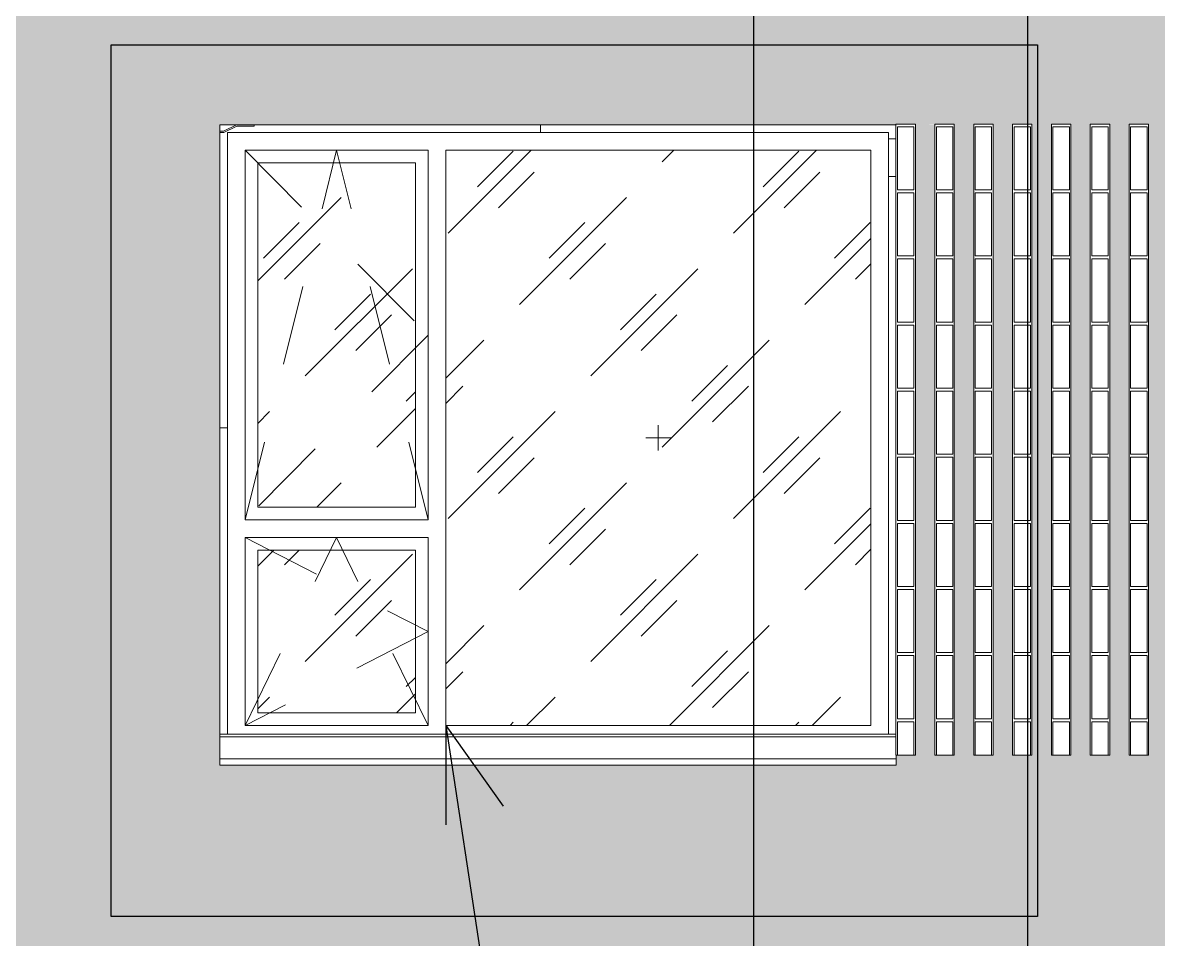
# Model space of a CAD drawing. Header units: millimetres. Extents: x 3914 to 319671, y -18248 to 19136.
# Drawn here: x 64822 to 69322, y 4273 to 7905 of the extents above; entities that cross this region are included whole.
import ezdxf

# ---------------------------------------------------------------- set-up
doc = ezdxf.new("R2010")
doc.units = ezdxf.units.MM
doc.linetypes.add('Штрих', pattern=[635, 317.5, -317.5])
for name, color, linetype, lineweight in [('A-GENM', 7, 'Continuous', 9), ('A-GLAZ', 7, 'Continuous', 9), ('A-GLAZ-1', 7, 'Continuous', 5), ('A-GLAZ-2', 7, 'Штрих', 5), ('A-WALL', 7, 'Continuous', 5), ('A-WALL-PATT', 7, 'Continuous', 5), ('I-WALL', 7, 'Continuous', 5)]:
    doc.layers.add(name, color=color, linetype=linetype, lineweight=lineweight)
pattern_1 = [(45, (66990.3, 100), (-282.8427, 282.8427), [200, -600]), (45, (66790.3, 0), (-282.8427, 282.8427), [600, -200]), (45, (67190.3, -100), (-282.8427, 282.8427), [200, -600])]

# ---------------------------------------------------------------- blocks, each defined once
blk = doc.blocks.new('Окно_СКБ_2Ст_БезПР - ОК-15__л__2680х2500_h__Кабинет учителей-36012675-АР2_ТР1_Фасад 1-___')
at = {"layer": 'A-GLAZ-1'}
h = blk.add_hatch(dxfattribs=at)
h.set_pattern_fill('FP_27', color=256, style=0, pattern_type=2)
h.set_pattern_definition(pattern_1)
h.paths.add_polyline_path([(27304.7, 5120), (28989.7, 5120), (28989.7, 7400), (27304.7, 7400), (27304.7, 5126.2)], flags=0)
h = blk.add_hatch(dxfattribs=at)
h.set_pattern_fill('FP_27', color=256, style=0, pattern_type=2)
h.set_pattern_definition(pattern_1)
h.paths.add_polyline_path([(27184.7, 5985), (27184.7, 7350), (26559.7, 7350), (26559.7, 5985), (26637.1, 5985)], flags=0)
h = blk.add_hatch(dxfattribs=at)
h.set_pattern_fill('FP_27', color=256, style=0, pattern_type=2)
h.set_pattern_definition(pattern_1)
h.paths.add_polyline_path([(27184.7, 5170), (27184.7, 5815), (26559.7, 5815), (26559.7, 5170), (27020.1, 5170)], flags=0)
for p, q in [((26409.7, 7500), (26409.7, 5002.5)), ((29089, 7500), (26409.7, 7500)), ((26439.7, 5085), (26439.7, 7470)), ((26439.7, 7470), (29059.7, 7470)), ((29059.7, 7470), (29059.7, 5085)), ((26509.7, 7400), (26509.7, 5935)), ((26509.7, 7400), (27234.7, 7400)), ((27234.7, 7400), (27234.7, 5935)), ((27304.7, 5120), (27304.7, 7400)), ((27304.7, 7400), (28989.7, 7400)), ((28989.7, 5120), (28989.7, 7400)), ((26559.7, 7350), (26559.7, 5985)), ((26559.7, 7350), (27184.7, 7350)), ((27184.7, 5985), (27184.7, 7350)), ((28147.2, 6310), (28147.2, 6210)), ((28197.2, 6260), (28097.2, 6260)), ((26559.7, 5985), (27184.7, 5985)), ((27234.7, 5935), (26509.7, 5935)), ((26509.7, 5865), (26509.7, 5120)), ((26509.7, 5865), (27234.7, 5865)), ((27234.7, 5865), (27234.7, 5120)), ((26559.7, 5815), (26559.7, 5170)), ((26559.7, 5815), (27184.7, 5815)), ((27184.7, 5170), (27184.7, 5815)), ((26559.7, 5170), (27184.7, 5170)), ((26509.7, 5120), (27234.7, 5120)), ((27304.7, 5120), (28989.7, 5120))]:
    blk.add_line(p, q, dxfattribs=at)
at = {"layer": 'A-GLAZ-2'}
for p, q in [((26509.7, 5935), (26872.2, 7400)), ((26509.7, 7400), (27234.7, 6667.5)), ((27234.7, 5935), (26872.2, 7400)), ((27234.7, 6667.5), (26509.7, 5935)), ((26509.7, 5120), (26872.2, 5865)), ((26509.7, 5865), (27234.7, 5492.5)), ((27234.7, 5120), (26872.2, 5865)), ((27234.7, 5492.5), (26509.7, 5120))]:
    blk.add_line(p, q, dxfattribs=at)
blk = doc.blocks.new('WNW_Отлив - Отлив_металлический-V197-АР2_ТР1_Фасад 1-___')
at = {"layer": 'A-GLAZ-1'}
for p, q in [((29089, 5085), (26409.7, 5085)), ((29089, 5075), (26409.7, 5075)), ((26409.7, 4988), (26409.7, 5002.5)), ((29089.7, 5001.8), (29089.7, 4988)), ((26409.7, 4963), (26409.7, 4988)), ((26409.7, 4988), (29089.7, 4988)), ((29089.7, 4963), (26409.7, 4963)), ((29089.7, 4988), (29089.7, 4963))]:
    blk.add_line(p, q, dxfattribs=at)
blk = doc.blocks.new('Фахверк_Влож_Полоса верхняя - Полоса верхняя_Фахверка-V175-АР2_ТР1_Фасад 1-___')
at = {"layer": 'A-GENM'}
for p, q in [((61624.8, 11675), (61610, 11675)), ((61610, 11670), (61626, 11670)), ((61676, 11700), (61624.8, 11675)), ((61626, 11670), (61677.2, 11695)), ((61677.2, 11695), (61746, 11695)), ((61746, 11695), (61746, 11700))]:
    blk.add_line(p, q, dxfattribs=at)

msp = doc.modelspace()

# ---------------------------------------------------------------- hatches: boundary and pattern name
at = {"layer": 'A-WALL-PATT'}
h = msp.add_hatch(dxfattribs=at)
h.set_pattern_fill('FP_19', color=256, style=0, pattern_type=2)
h.set_pattern_definition([(180, (115143.65, 4223.5), (-2e-14, -154), [125, -137]), (90, (115143.65, 4158.5), (-262, 2e-14), [65, -89]), (180, (115143.65, 4158.5), (-2e-14, -154), [125, -137]), (90, (115155.65, 4158.5), (-262, 2e-14), [65, -89]), (180, (115280.65, 4158.5), (-2e-14, -154), [125, -137]), (180, (115280.65, 4223.5), (-2e-14, -154), [125, -137]), (90, (115024.65, 4235.5), (-262, 2e-14), [65, -89]), (90, (115274.65, 4235.5), (-262, 2e-14), [65, -89]), (0, (115024.65, 4235.5), (0, -154), [250, -12]), (0, (115024.65, 4300.5), (0, -154), [250, -12])])
h.paths.add_polyline_path([(38833.7, 4200), (114893.7, 4200), (114893.7, 8400), (38833.7, 8400), (38833.7, 4231.4)], flags=0)
h.paths.add_polyline_path([(67036, 4963), (65603.4, 4964), (65603.4, 7500), (68282.7, 7500), (68282.7, 7502.9), (68359.7, 7502.5), (68359.7, 5001.8), (68283.4, 5001.8), (68283.4, 4963), (67363, 4963)], flags=0)
h.paths.add_polyline_path([(48975.8, 4963), (47453.7, 4964), (47453.7, 7500), (55303.7, 7500), (55303.7, 4963), (52203.7, 4964), (52203.7, 5000), (50553.7, 4999), (50553.7, 4963), (50011.6, 4963)], flags=0)
h.paths.add_polyline_path([(70660.3, 4963), (70103.7, 4964), (70103.7, 5000), (68403.7, 5000), (68403.7, 7500), (68436.7, 7501.1), (68436.7, 7502.9), (68513.7, 7502.9), (68513.7, 7500), (68590.7, 7500), (68590.7, 7502.9), (68667.7, 7502.9), (68667.7, 7500), (68744.7, 7500), (68744.7, 7502.9), (68821.7, 7502.9), (68821.7, 7500), (68898.7, 7500), (68898.7, 7502.9), (68975.7, 7502.9), (68975.7, 7500), (69052.7, 7500), (69052.7, 7502.9), (69129.7, 7502.9), (69129.7, 7500), (69206.7, 7500), (69206.7, 7502.9), (69283.7, 7502.9), (69283.7, 7500), (69360.7, 7500), (69360.7, 7502.9), (69437.7, 7502.9), (69437.7, 7500), (69514.7, 7500), (69514.7, 7502.9), (69591.7, 7502.9), (69591.7, 7500), (69668.7, 7500), (69668.7, 7502.9), (69745.7, 7502.9), (69745.7, 7500), (69822.7, 7500), (69822.7, 7502.9), (69899.7, 7502.9), (69899.7, 7500), (69976.7, 7500), (69976.7, 7502.9), (70053.7, 7502.9), (70053.7, 7500), (73963.7, 7500), (73963.7, 4966), (73063.7, 4967), (73063.7, 4999.9), (72203.7, 4999.9), (72203.7, 4963), (71193.6, 4963)], flags=0)
h.paths.add_polyline_path([(46311.1, 4963), (44573.7, 4964), (44572.8, 4999.9), (43823.7, 4999.9), (43823.7, 4966), (42923.7, 4967), (42923.7, 7500), (46673.7, 7500), (46673.7, 4963)], flags=0)
h.paths.add_polyline_path([(99540.6, 4963), (98003.7, 4964), (98003.7, 4999.9), (97253.7, 4999.9), (97253.7, 4966), (96353.7, 4967), (96353.7, 7500), (100103.7, 7500), (100103.7, 4963)], flags=0)
h.paths.add_polyline_path([(85750.2, 4963), (84503.7, 4964), (84503.7, 5000), (83753.7, 5000), (83753.7, 4966), (82853.7, 4967), (82853.7, 7500), (86686.2, 7500), (86686.2, 7502.9), (86763.2, 7502.9), (86763.2, 7500), (86840.2, 7500), (86840.2, 7502.9), (86917.2, 7502.9), (86917.2, 7500), (86994.2, 7500), (86994.2, 7502.9), (87071.2, 7502.9), (87071.2, 7500), (87148.2, 7500), (87148.2, 7502.9), (87225.2, 7502.9), (87225.2, 7500), (87302.2, 7500), (87302.2, 7502.9), (87379.2, 7502.9), (87379.2, 7500), (87456.2, 7500), (87456.2, 7502.9), (87533.2, 7502.9), (87533.2, 7500), (87610.2, 7500), (87610.2, 7502.9), (87687.2, 7502.9), (87687.2, 7500), (87764.2, 7500), (87764.2, 7502.9), (87841.2, 7502.9), (87841.2, 7500), (87918.2, 7500), (87918.2, 7502.9), (87995.2, 7502.9), (87995.2, 7500), (91103.7, 7500), (91103.7, 4963), (88003.7, 4964), (88003.7, 5000), (86603.7, 5000), (86603.7, 4963), (85909.2, 4963)], flags=0)
h.paths.add_polyline_path([(76556.6, 4963), (75083.7, 4964), (75083.7, 7500), (77832.2, 7500), (77832.2, 7502.9), (77909.2, 7502.9), (77909.2, 7500), (77986.2, 7500), (77986.2, 7502.9), (78063.2, 7502.9), (78063.2, 7500), (78140.2, 7500), (78140.2, 7502.9), (78217.2, 7502.9), (78217.2, 7500), (78294.2, 7500), (78294.2, 7502.9), (78371.2, 7502.9), (78371.2, 7500), (78448.2, 7500), (78448.2, 7502.9), (78525.2, 7502.9), (78525.2, 7500), (78602.2, 7500), (78602.2, 7502.9), (78679.2, 7502.9), (78679.2, 7500), (81853.7, 7500), (81853.7, 4963), (78753.7, 4964), (78753.7, 5000), (77683.7, 5000), (77683.7, 4993.5), (77618.7, 4993.5), (77618.7, 5000), (77541.7, 5000), (77541.7, 4993.5), (77476.7, 4993.8), (77476.7, 5000), (77387.7, 5000), (77387.7, 4993.5), (77322.7, 4993.5), (77322.7, 5000), (77248.7, 5000), (77248.7, 4993.5), (77183.7, 4993.5), (77183.7, 4963)], flags=0)
h.paths.add_polyline_path([(93539.2, 4963), (92503.7, 4964), (92503.7, 7500), (95483.7, 7500), (95483.7, 4963), (94177.6, 4963)], flags=0)
h.paths.add_polyline_path([(104353.7, 4963), (101253.7, 4964), (101253.7, 7500), (106253.7, 7500), (106253.7, 4966), (105353.7, 4967), (105353.7, 4999.9), (104353.7, 4999.9), (104353.7, 4964)], flags=0)
h.paths.add_polyline_path([(58169.4, 4963), (58003.7, 4964), (58003.7, 4999.9), (57353.7, 4999.9), (57353.7, 4966), (56453.7, 4967), (56453.7, 7500), (60803.7, 7500), (60803.7, 4963), (58935.5, 4963)], flags=0)
h.paths.add_polyline_path([(62766.2, 4963), (61923.7, 4964), (61923.7, 7500), (64023.7, 7500), (64023.7, 4963), (62858.6, 4963)], flags=0)
h.paths.add_polyline_path([(110067.9, 4966), (109853.7, 4967), (109853.7, 7500), (110753.7, 7500), (110753.7, 4966), (110266.4, 4966)], flags=0)
h = msp.add_hatch(dxfattribs=at)
h.set_pattern_fill('FP_36', color=256, style=0, pattern_type=2)
h.set_pattern_definition([(270, (53735.54, 71809.61), (154, 9e-15), [125, -137]), (180, (53800.54, 71809.6), (-3e-14, -262), [65, -89]), (270, (53800.54, 71809.61), (154, 9e-15), [125, -137]), (180, (53800.54, 71821.6), (-3e-14, -262), [65, -89]), (270, (53800.54, 71946.61), (154, 9e-15), [125, -137]), (270, (53735.54, 71946.61), (154, 9e-15), [125, -137]), (180, (53723.54, 71690.6), (-3e-14, -262), [65, -89]), (180, (53723.54, 71940.6), (-3e-14, -262), [65, -89]), (90, (53723.54, 71690.61), (154, -9e-15), [250, -12]), (90, (53658.54, 71690.61), (154, -9e-15), [250, -12])])
h.paths.add_polyline_path([(88003.7, 5000), (88003.7, 7500), (87995.2, 7500), (87995.2, 5001.8), (87918.2, 5002.5), (87918.2, 7500), (87841.2, 7500), (87841.2, 5001.8), (87764.2, 5002.5), (87764.2, 7500), (87687.2, 7500), (87687.2, 5001.8), (87610.2, 5002.5), (87610.2, 7500), (87533.2, 7500), (87533.2, 5001.8), (87456.2, 5002.5), (87456.2, 7500), (87379.2, 7500), (87379.2, 5001.8), (87302.2, 5002.5), (87302.2, 7500), (87225.2, 7500), (87225.2, 5001.8), (87148.2, 5001.8), (87148.2, 7500), (87071.2, 7500), (87071.2, 5001.8), (86994.2, 5001.8), (86994.2, 7500), (86917.2, 7500), (86917.2, 5001.8), (86840.2, 5001.8), (86840.2, 7500), (86763.2, 7500), (86763.2, 5001.8), (86686.2, 5002.5), (86686.2, 7500), (86603.7, 7500), (86603.7, 5000), (87995.2, 5000)], flags=0)
h.paths.add_polyline_path([(77476.7, 5000), (77476.7, 7500), (77387.7, 7500), (77387.7, 5000)], flags=0)
h.paths.add_polyline_path([(78294.2, 5000), (78753.7, 5000), (78753.7, 7500), (78679.2, 7500), (78679.2, 5001.8), (78602.2, 5002.5), (78602.2, 7500), (78525.2, 7500), (78525.2, 5001.8), (78448.2, 5002.5), (78448.2, 7500), (78371.2, 7500), (78371.2, 5001.8), (78294.2, 5002.5), (78294.2, 7500), (78217.2, 7500), (78217.2, 5001.8), (78140.2, 5002.5), (78140.2, 7500), (78063.2, 7500), (78063.2, 5001.8), (77986.2, 5001.8), (77986.2, 7500), (77909.2, 7500), (77909.2, 5001.8), (77832.2, 5001.8), (77832.2, 7500), (77683.7, 7500), (77683.7, 5000), (78217.2, 5000)], flags=0)
h.paths.add_polyline_path([(77618.7, 5000), (77618.7, 7500), (77541.7, 7500), (77541.7, 5000)], flags=0)
h.paths.add_polyline_path([(77248.7, 5000), (77322.7, 5000), (77322.7, 7500), (77248.7, 7500), (77248.7, 5001.8)], flags=0)
h.paths.add_polyline_path([(68898.7, 5000), (70103.7, 5000), (70103.7, 7500), (70053.7, 7500), (70053.7, 5001.8), (69976.7, 5001.8), (69976.7, 7500), (69899.7, 7500), (69899.7, 5001.8), (69822.7, 5001.8), (69822.7, 7500), (69745.7, 7500), (69745.7, 5001.8), (69668.7, 5001.8), (69668.7, 7500), (69591.7, 7500), (69591.7, 5001.8), (69514.7, 5001.8), (69514.7, 7500), (69437.7, 7500), (69437.7, 5001.8), (69360.7, 5001.8), (69360.7, 7500), (69283.7, 7500), (69283.7, 5001.8), (69206.7, 5001.8), (69206.7, 7500), (69129.7, 7500), (69129.7, 5001.8), (69052.7, 5001.8), (69052.7, 7500), (68975.7, 7500), (68975.7, 5001.8), (68898.7, 5001.8), (68898.7, 7500), (68821.7, 7500), (68821.7, 5001.8), (68744.7, 5001.8), (68744.7, 7500), (68667.7, 7500), (68667.7, 5001.8), (68590.7, 5001.8), (68590.7, 7500), (68513.7, 7500), (68513.7, 5001.8), (68436.7, 5001.8), (68436.7, 7500), (68403.7, 7500), (68403.7, 5000), (68895.2, 5000)], flags=0)
h.paths.add_polyline_path([(52036.5, 5000), (52036.5, 7500), (51959.5, 7500), (51959.5, 5000)], flags=0)
h.paths.add_polyline_path([(51805.5, 5000), (51882.5, 5000), (51882.5, 7500), (51805.5, 7500), (51805.5, 5002.5)], flags=0)
h.paths.add_polyline_path([(52203.7, 5000), (52203.7, 7500), (52113.5, 7500), (52113.5, 5000)], flags=0)
h.paths.add_polyline_path([(51728.5, 5000), (51728.5, 7500), (51651.5, 7500), (51651.5, 5000)], flags=0)
h.paths.add_polyline_path([(50650.5, 5000), (50650.5, 7500), (50553.7, 7500), (50553.7, 5000)], flags=0)
h.paths.add_polyline_path([(50727.5, 5000), (50804.5, 5000), (50804.5, 7500), (50727.5, 7500), (50727.5, 5002.5)], flags=0)
h.paths.add_polyline_path([(50881.5, 5000), (50958.5, 5000), (50958.5, 7500), (50881.5, 7500), (50881.5, 5002.5)], flags=0)
h.paths.add_polyline_path([(51574.5, 5000), (51574.5, 7500), (51497.5, 7500), (51497.5, 5000)], flags=0)
h.paths.add_polyline_path([(51035.5, 5000), (51112.5, 5000), (51112.5, 7500), (51035.5, 7500), (51035.5, 5002.5)], flags=0)
h.paths.add_polyline_path([(51189.5, 5000), (51266.5, 5000), (51266.5, 7500), (51189.5, 7500), (51189.5, 5002.5)], flags=0)
h.paths.add_polyline_path([(51343.5, 5000), (51420.5, 5000), (51420.5, 7500), (51343.5, 7500), (51343.5, 5002.5)], flags=0)
h = msp.add_hatch(dxfattribs=at)
h.set_pattern_fill('FP_39', color=256, style=0, pattern_type=2)
h.set_pattern_definition([(270, (71907.54, 6837.63), (154, 9e-15), [125, -137]), (180, (71972.54, 6837.63), (-3e-14, -262), [65, -89]), (270, (71972.54, 6837.63), (154, 9e-15), [125, -137]), (180, (71972.54, 6849.63), (-3e-14, -262), [65, -89]), (270, (71972.54, 6974.63), (154, 9e-15), [125, -137]), (270, (71907.54, 6974.63), (154, 9e-15), [125, -137]), (180, (71895.54, 6718.63), (-3e-14, -262), [65, -89]), (180, (71895.54, 6968.63), (-3e-14, -262), [65, -89]), (90, (71895.54, 6718.63), (154, -9e-15), [250, -12]), (90, (71830.54, 6718.63), (154, -9e-15), [250, -12])])
h.paths.add_polyline_path([(68513.7, 5001.8), (68513.7, 7502.9), (68436.7, 7502.9), (68436.7, 5001.8)], flags=0)
h.paths.add_polyline_path([(68667.7, 5001.8), (68667.7, 7502.9), (68590.7, 7502.9), (68590.7, 5001.8)], flags=0)
h.paths.add_polyline_path([(68821.7, 5001.8), (68821.7, 7502.9), (68744.7, 7502.9), (68744.7, 5001.8)], flags=0)
h.paths.add_polyline_path([(68359.7, 5001.8), (68359.7, 7502.9), (68282.7, 7502.9), (68282.7, 5001.8)], flags=0)
h.paths.add_polyline_path([(68975.7, 5001.8), (68975.7, 7502.9), (68898.7, 7502.9), (68898.7, 5001.8)], flags=0)
h.paths.add_polyline_path([(69591.7, 5001.8), (69591.7, 7502.9), (69514.7, 7502.9), (69514.7, 5001.8)], flags=0)
h.paths.add_polyline_path([(69437.7, 5001.8), (69437.7, 7502.9), (69360.7, 7502.9), (69360.7, 5001.8)], flags=0)
h.paths.add_polyline_path([(69129.7, 5001.8), (69129.7, 7502.9), (69052.7, 7502.9), (69052.7, 5001.8)], flags=0)
h.paths.add_polyline_path([(69283.7, 5001.8), (69283.7, 7502.9), (69206.7, 7502.9), (69206.7, 5001.8)], flags=0)
h.paths.add_polyline_path([(70053.7, 5001.8), (70053.7, 7502.9), (69976.7, 7502.9), (69976.7, 5001.8)], flags=0)
h.paths.add_polyline_path([(69899.7, 5001.8), (69899.7, 7502.9), (69822.7, 7502.9), (69822.7, 5001.8)], flags=0)
h.paths.add_polyline_path([(69745.7, 5001.8), (69745.7, 7502.9), (69668.7, 7502.9), (69668.7, 5001.8)], flags=0)

# ---------------------------------------------------------------- linework, layer by layer
at = {"color": 1}
for q in [(68031, -4916), (66498.4, 4727), (66726.7, 4800.1)]:
    msp.add_line((66498.4, 5120), q, dxfattribs=at)
for points in [[(67720, 12320), (68803.7, 12320), (68803.7, 0), (67720, 0)], [(65172, 7818), (68844, 7818), (68844, 4363), (65172, 4363)]]:
    msp.add_lwpolyline(points, close=True, dxfattribs=at)
at = {"layer": 'A-WALL'}
for p, q in [((65603.4, 7500), (68282.7, 7500)), ((65603.4, 5002.5), (65603.4, 7500))]:
    msp.add_line(p, q, dxfattribs=at)
at = {"layer": 'I-WALL'}
for p, q in [((66873.7, 7470), (66873.7, 7500)), ((68359.7, 7502.9), (68282.7, 7502.9)), ((68282.7, 7502.9), (68282.7, 5001.8)), ((68359.7, 5001.8), (68359.7, 7502.9)), ((68513.7, 7502.9), (68436.7, 7502.9)), ((68436.7, 7502.9), (68436.7, 5001.8)), ((68513.7, 5001.8), (68513.7, 7502.9)), ((68667.7, 7502.9), (68590.7, 7502.9)), ((68590.7, 7502.9), (68590.7, 5001.8)), ((68667.7, 5001.8), (68667.7, 7502.9)), ((68821.7, 7502.9), (68744.7, 7502.9)), ((68744.7, 7502.9), (68744.7, 5001.8)), ((68821.7, 5001.8), (68821.7, 7502.9)), ((68975.7, 7502.9), (68898.7, 7502.9)), ((68898.7, 7502.9), (68898.7, 5001.8)), ((68975.7, 5001.8), (68975.7, 7502.9)), ((69129.7, 7502.9), (69052.7, 7502.9)), ((69052.7, 7502.9), (69052.7, 5001.8)), ((69129.7, 5001.8), (69129.7, 7502.9)), ((69283.7, 7502.9), (69206.7, 7502.9)), ((69206.7, 7502.9), (69206.7, 5001.8)), ((69283.7, 5001.8), (69283.7, 7502.9)), ((68253.4, 7445), (68282.7, 7445)), ((68282.7, 7295), (68253.4, 7295)), ((65603.4, 6300), (65633.4, 6300)), ((68282.7, 5001.8), (68359.7, 5001.8)), ((68436.7, 5001.8), (68513.7, 5001.8)), ((68590.7, 5001.8), (68667.7, 5001.8)), ((68744.7, 5001.8), (68821.7, 5001.8)), ((68898.7, 5001.8), (68975.7, 5001.8)), ((69052.7, 5001.8), (69129.7, 5001.8)), ((69206.7, 5001.8), (69283.7, 5001.8))]:
    msp.add_line(p, q, dxfattribs=at)

# ---------------------------------------------------------------- block references
at = {"layer": 'A-GENM'}
msp.add_blockref('Фахверк_Влож_Полоса верхняя - Полоса верхняя_Фахверка-V175-АР2_ТР1_Фасад 1-___', (3993.4, -4200), dxfattribs=at)
at = {"layer": 'A-GLAZ'}
for name in ['Окно_СКБ_2Ст_БезПР - ОК-15__л__2680х2500_h__Кабинет учителей-36012675-АР2_ТР1_Фасад 1-___', 'WNW_Отлив - Отлив_металлический-V197-АР2_ТР1_Фасад 1-___']:
    msp.add_blockref(name, (39193.7, 0), dxfattribs=at)

doc.saveas('drawing.dxf')
